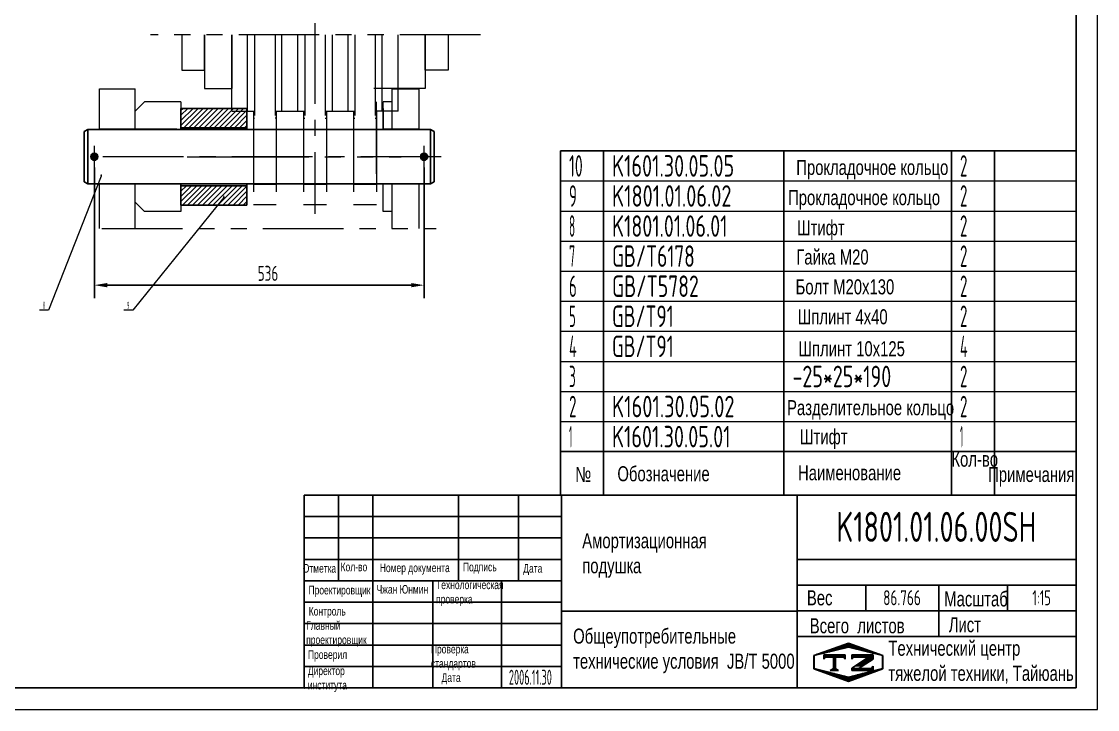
# Model space of a CAD drawing. Header units: millimetres. Extents: x -11 to 6289, y -2 to 4453.
# Drawn here: x 2532 to 6289, y -2 to 2400 of the extents above; entities that cross this region are included whole.
import ezdxf
from ezdxf.enums import TextEntityAlignment as Align

# ---------------------------------------------------------------- set-up
doc = ezdxf.new("R2010")
doc.units = ezdxf.units.MM
doc.header["$LTSCALE"] = 150
doc.linetypes.add('G', pattern=[2, 1.25, -0.25, 0.25, -0.25])
doc.linetypes.add('K', pattern=[2.5, 1.25, -0.25, 0.25, -0.25, 0.25, -0.25])
doc.layers.get('0').update_dxf_attribs({"lineweight": 30})
doc.layers.get('Defpoints').update_dxf_attribs({"lineweight": 30})
for name, color, linetype, lineweight in [('01', 7, 'Continuous', 30), ('02', 1, 'Continuous', 13), ('05', 4, 'G', 13), ('07', 6, 'K', 13), ('08', 1, 'Continuous', 13), ('11', 3, 'Continuous', 13), ('THICK', 7, 'Continuous', 30)]:
    doc.layers.add(name, color=color, linetype=linetype, lineweight=lineweight)
doc.styles.get("Standard").update_dxf_attribs({"font": 'isocp', "width": 0.707, "bigfont": 'intecad.shx'})
doc.dimstyles.new('INTE', dxfattribs={"dimscale": 15, "dimtxt": 3.5, "dimasz": 3, "dimexe": 3, "dimexo": 0, "dimgap": 1, "dimtad": 1, "dimdec": 1, "dimdsep": 46, "dimtxsty": 'Standard', "dimcen": 0, "dimclrd": 1, "dimclre": 1, "dimclrt": 3, "dimadec": 0, "dimazin": 0, "dimtfac": 1, "dimtdec": 1, "dimtmove": 0, "dimatfit": 0, "dimfxl": 1, "dimarcsym": 0})

# ---------------------------------------------------------------- blocks, each defined once
blk = doc.blocks.new('*D3')
at = {"layer": '08', "color": 1, "lineweight": -2}
for p, q in [((2786.2, 1890.4), (2786.2, 1434.6)), ((3937.6, 1890.4), (3937.6, 1434.6)), ((2831.2, 1479.6), (3892.6, 1479.6))]:
    blk.add_line(p, q, dxfattribs=at)
at = {"layer": '08', "color": 1}
for points in [[(2831.2, 1487.1), (2831.2, 1472.1), (2786.2, 1479.6)], [(3892.6, 1487.1), (3892.6, 1472.1), (3937.6, 1479.6)]]:
    blk.add_solid(points, dxfattribs=at)
at = {"layer": 'Defpoints', "color": 0}
for p in [(2786.2, 1890.4), (3937.6, 1890.4), (3937.6, 1479.6)]:
    blk.add_point(p, dxfattribs=at)
at = {"layer": '08', "color": 3, "insert": (3392.6, 1520.8), "char_height": 52.5, "attachment_point": 5}
blk.add_mtext('536', dxfattribs=at)
blk = doc.blocks.new('*U13', base_point=(-11.36, -1.55))
at = {"layer": '01'}
for points in [[(403.64, 3.45), (403.64, 290.45)], [(13.64, 3.45), (403.64, 3.45)]]:
    blk.add_lwpolyline(points, dxfattribs=at)
at = {"layer": '02'}
for points in [[(408.64, -1.55), (408.64, 295.45)], [(-11.36, -1.55), (408.64, -1.55)]]:
    blk.add_lwpolyline(points, dxfattribs=at)
blk = doc.blocks.new('*U15', base_point=(4413.6, 1003.4))
at = {"layer": '01'}
for p, q in [((4413.6, 898.4), (4413.6, 1003.4)), ((4563.6, 898.4), (4563.6, 1003.4)), ((5193.6, 898.4), (5193.6, 1003.4)), ((5778.6, 898.4), (5778.6, 1003.4)), ((5928.6, 898.4), (5928.6, 1003.4)), ((6213.6, 898.4), (6213.6, 1003.4))]:
    blk.add_line(p, q, dxfattribs=at)
at = {"layer": '02'}
for p, q in [((4413.6, 1003.4), (4563.6, 1003.4)), ((4563.6, 1003.4), (5193.6, 1003.4)), ((5193.6, 1003.4), (5778.6, 1003.4)), ((5778.6, 1003.4), (5928.6, 1003.4)), ((5928.6, 1003.4), (6213.6, 1003.4))]:
    blk.add_line(p, q, dxfattribs=at)
blk = doc.blocks.new('*U16', base_point=(4413.6, 1108.4))
at = {"layer": '01'}
for p, q in [((4413.6, 1003.4), (4413.6, 1108.4)), ((4563.6, 1003.4), (4563.6, 1108.4)), ((5193.6, 1003.4), (5193.6, 1108.4)), ((5778.6, 1003.4), (5778.6, 1108.4)), ((5928.6, 1003.4), (5928.6, 1108.4)), ((6213.6, 1003.4), (6213.6, 1108.4))]:
    blk.add_line(p, q, dxfattribs=at)
at = {"layer": '02'}
for p, q in [((4413.6, 1108.4), (4563.6, 1108.4)), ((4563.6, 1108.4), (5193.6, 1108.4)), ((5193.6, 1108.4), (5778.6, 1108.4)), ((5778.6, 1108.4), (5928.6, 1108.4)), ((5928.6, 1108.4), (6213.6, 1108.4))]:
    blk.add_line(p, q, dxfattribs=at)
blk = doc.blocks.new('*U17', base_point=(4413.6, 1213.4))
at = {"layer": '01'}
for p, q in [((4413.6, 1108.4), (4413.6, 1213.4)), ((4563.6, 1108.4), (4563.6, 1213.4)), ((5193.6, 1108.4), (5193.6, 1213.4)), ((5778.6, 1108.4), (5778.6, 1213.4)), ((5928.6, 1108.4), (5928.6, 1213.4)), ((6213.6, 1108.4), (6213.6, 1213.4))]:
    blk.add_line(p, q, dxfattribs=at)
at = {"layer": '02'}
for p, q in [((4413.6, 1213.4), (4563.6, 1213.4)), ((4563.6, 1213.4), (5193.6, 1213.4)), ((5193.6, 1213.4), (5778.6, 1213.4)), ((5778.6, 1213.4), (5928.6, 1213.4)), ((5928.6, 1213.4), (6213.6, 1213.4))]:
    blk.add_line(p, q, dxfattribs=at)
blk = doc.blocks.new('*U18', base_point=(4413.6, 1318.4))
at = {"layer": '01'}
for p, q in [((4413.6, 1213.4), (4413.6, 1318.4)), ((4563.6, 1213.4), (4563.6, 1318.4)), ((5193.6, 1213.4), (5193.6, 1318.4)), ((5778.6, 1213.4), (5778.6, 1318.4)), ((5928.6, 1213.4), (5928.6, 1318.4)), ((6213.6, 1213.4), (6213.6, 1318.4))]:
    blk.add_line(p, q, dxfattribs=at)
at = {"layer": '02'}
for p, q in [((4413.6, 1318.4), (4563.6, 1318.4)), ((4563.6, 1318.4), (5193.6, 1318.4)), ((5193.6, 1318.4), (5778.6, 1318.4)), ((5778.6, 1318.4), (5928.6, 1318.4)), ((5928.6, 1318.4), (6213.6, 1318.4))]:
    blk.add_line(p, q, dxfattribs=at)
blk = doc.blocks.new('*U19', base_point=(4413.6, 1423.4))
at = {"layer": '01'}
for p, q in [((4413.6, 1318.4), (4413.6, 1423.4)), ((4563.6, 1318.4), (4563.6, 1423.4)), ((5193.6, 1318.4), (5193.6, 1423.4)), ((5778.6, 1318.4), (5778.6, 1423.4)), ((5928.6, 1318.4), (5928.6, 1423.4)), ((6213.6, 1318.4), (6213.6, 1423.4))]:
    blk.add_line(p, q, dxfattribs=at)
at = {"layer": '02'}
for p, q in [((4413.6, 1423.4), (4563.6, 1423.4)), ((4563.6, 1423.4), (5193.6, 1423.4)), ((5193.6, 1423.4), (5778.6, 1423.4)), ((5778.6, 1423.4), (5928.6, 1423.4)), ((5928.6, 1423.4), (6213.6, 1423.4))]:
    blk.add_line(p, q, dxfattribs=at)
blk = doc.blocks.new('*U20', base_point=(4413.6, 1528.4))
at = {"layer": '01'}
for p, q in [((4413.6, 1423.4), (4413.6, 1528.4)), ((4563.6, 1423.4), (4563.6, 1528.4)), ((5193.6, 1423.4), (5193.6, 1528.4)), ((5778.6, 1423.4), (5778.6, 1528.4)), ((5928.6, 1423.4), (5928.6, 1528.4)), ((6213.6, 1423.4), (6213.6, 1528.4))]:
    blk.add_line(p, q, dxfattribs=at)
at = {"layer": '02'}
for p, q in [((4413.6, 1528.4), (4563.6, 1528.4)), ((4563.6, 1528.4), (5193.6, 1528.4)), ((5193.6, 1528.4), (5778.6, 1528.4)), ((5778.6, 1528.4), (5928.6, 1528.4)), ((5928.6, 1528.4), (6213.6, 1528.4))]:
    blk.add_line(p, q, dxfattribs=at)
blk = doc.blocks.new('*U21', base_point=(4413.6, 1633.4))
at = {"layer": '01'}
for p, q in [((4413.6, 1528.4), (4413.6, 1633.4)), ((4563.6, 1528.4), (4563.6, 1633.4)), ((5193.6, 1528.4), (5193.6, 1633.4)), ((5778.6, 1528.4), (5778.6, 1633.4)), ((5928.6, 1528.4), (5928.6, 1633.4)), ((6213.6, 1528.4), (6213.6, 1633.4))]:
    blk.add_line(p, q, dxfattribs=at)
at = {"layer": '02'}
for p, q in [((4413.6, 1633.4), (4563.6, 1633.4)), ((4563.6, 1633.4), (5193.6, 1633.4)), ((5193.6, 1633.4), (5778.6, 1633.4)), ((5778.6, 1633.4), (5928.6, 1633.4)), ((5928.6, 1633.4), (6213.6, 1633.4))]:
    blk.add_line(p, q, dxfattribs=at)
blk = doc.blocks.new('*U22', base_point=(4413.6, 1738.4))
at = {"layer": '01'}
for p, q in [((4413.6, 1633.4), (4413.6, 1738.4)), ((4563.6, 1633.4), (4563.6, 1738.4)), ((5193.6, 1633.4), (5193.6, 1738.4)), ((5778.6, 1633.4), (5778.6, 1738.4)), ((5928.6, 1633.4), (5928.6, 1738.4)), ((6213.6, 1633.4), (6213.6, 1738.4))]:
    blk.add_line(p, q, dxfattribs=at)
at = {"layer": '02'}
for p, q in [((4413.6, 1738.4), (4563.6, 1738.4)), ((4563.6, 1738.4), (5193.6, 1738.4)), ((5193.6, 1738.4), (5778.6, 1738.4)), ((5778.6, 1738.4), (5928.6, 1738.4)), ((5928.6, 1738.4), (6213.6, 1738.4))]:
    blk.add_line(p, q, dxfattribs=at)
blk = doc.blocks.new('*U23', base_point=(4413.6, 1843.4))
at = {"layer": '01'}
for p, q in [((4413.6, 1738.4), (4413.6, 1843.4)), ((4563.6, 1738.4), (4563.6, 1843.4)), ((5193.6, 1738.4), (5193.6, 1843.4)), ((5778.6, 1738.4), (5778.6, 1843.4)), ((5928.6, 1738.4), (5928.6, 1843.4)), ((6213.6, 1738.4), (6213.6, 1843.4))]:
    blk.add_line(p, q, dxfattribs=at)
at = {"layer": '02'}
for p, q in [((4413.6, 1843.4), (4563.6, 1843.4)), ((4563.6, 1843.4), (5193.6, 1843.4)), ((5193.6, 1843.4), (5778.6, 1843.4)), ((5778.6, 1843.4), (5928.6, 1843.4)), ((5928.6, 1843.4), (6213.6, 1843.4))]:
    blk.add_line(p, q, dxfattribs=at)
blk = doc.blocks.new('*U24', base_point=(4413.6, 1948.4))
at = {"layer": '01'}
for p, q in [((4413.6, 1843.4), (4413.6, 1948.4)), ((4413.6, 1948.4), (4563.6, 1948.4)), ((4563.6, 1843.4), (4563.6, 1948.4)), ((4563.6, 1948.4), (5193.6, 1948.4)), ((5193.6, 1843.4), (5193.6, 1948.4)), ((5193.6, 1948.4), (5778.6, 1948.4)), ((5778.6, 1843.4), (5778.6, 1948.4)), ((5778.6, 1948.4), (5928.6, 1948.4)), ((5928.6, 1843.4), (5928.6, 1948.4)), ((5928.6, 1948.4), (6213.6, 1948.4)), ((6213.6, 1843.4), (6213.6, 1948.4))]:
    blk.add_line(p, q, dxfattribs=at)
blk = doc.blocks.new('*X28')
at = {"color": 0}
for p, q in [((127.06, 7.8), (132.06, 7.8)), ((127.06, 7.5), (132.06, 7.5)), ((127.06, 7.2), (127.32, 7.2)), ((127.84, 5.4), (129.64, 5.4)), ((128.3, 5.7), (130.1, 5.7)), ((128.77, 6), (130.57, 6)), ((129.23, 6.3), (131.04, 6.3)), ((129.7, 6.6), (131.51, 6.6)), ((130.16, 6.9), (131.98, 6.9)), ((130.62, 7.2), (132.06, 7.2))]:
    blk.add_line(p, q, dxfattribs=at)
blk = doc.blocks.new('*X29')
at = {"color": 0}
for p, q in [((131.84, 5.1), (132.06, 5.1)), ((127.06, 4.8), (132.06, 4.8)), ((127.06, 4.5), (132.06, 4.5))]:
    blk.add_line(p, q, dxfattribs=at)
blk = doc.blocks.new('*X27')
at = {"color": 0}
for p, q in [((122.34, 4.5), (123.72, 4.5)), ((122.82, 4.8), (123.24, 4.8))]:
    blk.add_line(p, q, dxfattribs=at)
blk = doc.blocks.new('*X26')
at = {"color": 0}
for p, q in [((120.53, 7.8), (125.53, 7.8)), ((120.53, 7.5), (125.53, 7.5)), ((120.53, 7.2), (120.79, 7.2)), ((125.27, 7.2), (125.53, 7.2))]:
    blk.add_line(p, q, dxfattribs=at)
blk = doc.blocks.new('*X25')
at = {"color": 0}
for p, q in [((124.97, 10.2), (127.67, 10.2)), ((125.83, 10.5), (126.82, 10.5)), ((118.22, 7.8), (118.32, 7.8)), ((118.94, 8.1), (119.52, 8.1)), ((119.8, 8.4), (120.72, 8.4)), ((120.66, 8.7), (121.92, 8.7)), ((121.52, 9), (123.12, 9)), ((122.38, 9.3), (124.32, 9.3)), ((123.24, 9.6), (125.52, 9.6)), ((124.1, 9.9), (128.52, 9.9)), ((127.02, 9.6), (129.37, 9.6)), ((128.22, 9.3), (130.22, 9.3)), ((129.42, 9), (131.07, 9)), ((130.62, 8.7), (131.92, 8.7)), ((131.82, 8.4), (132.77, 8.4)), ((133.02, 8.1), (133.62, 8.1)), ((134.22, 7.8), (134.32, 7.8)), ((118.22, 7.5), (118.27, 7.5)), ((118.22, 7.2), (118.27, 7.2)), ((118.22, 6.9), (118.27, 6.9)), ((118.22, 6.6), (118.27, 6.6)), ((118.22, 6.3), (118.27, 6.3)), ((118.22, 6), (118.27, 6)), ((118.22, 5.7), (118.27, 5.7)), ((118.22, 5.4), (118.27, 5.4)), ((118.22, 5.1), (118.27, 5.1)), ((134.27, 7.5), (134.32, 7.5)), ((134.27, 7.2), (134.32, 7.2)), ((134.27, 6.9), (134.32, 6.9)), ((134.27, 6.6), (134.32, 6.6)), ((134.27, 6.3), (134.32, 6.3)), ((134.27, 6), (134.32, 6)), ((134.27, 5.7), (134.32, 5.7)), ((134.27, 5.4), (134.32, 5.4)), ((134.27, 5.1), (134.32, 5.1)), ((118.22, 4.8), (118.27, 4.8)), ((118.79, 4.5), (119.42, 4.5)), ((119.61, 4.2), (120.62, 4.2)), ((120.43, 3.9), (121.82, 3.9)), ((121.26, 3.6), (123.02, 3.6)), ((122.08, 3.3), (124.22, 3.3)), ((122.91, 3), (125.42, 3)), ((123.73, 2.7), (128.89, 2.7)), ((127.12, 3), (129.7, 3)), ((128.32, 3.3), (130.51, 3.3)), ((129.52, 3.6), (131.32, 3.6)), ((130.72, 3.9), (132.14, 3.9)), ((131.92, 4.2), (132.95, 4.2)), ((133.12, 4.5), (133.76, 4.5)), ((134.27, 4.8), (134.32, 4.8)), ((124.55, 2.4), (128.07, 2.4)), ((125.38, 2.1), (127.26, 2.1)), ((126.2, 1.8), (126.45, 1.8))]:
    blk.add_line(p, q, dxfattribs=at)

msp = doc.modelspace()

# ---------------------------------------------------------------- hatches: boundary and pattern name
at = {"layer": '02', "ltscale": 1.5}
h = msp.add_hatch(dxfattribs=at)
h.set_pattern_fill('_USER', color=256, scale=12.5, angle=45, style=0, pattern_type=0)
h.set_pattern_definition([(45, (1543.573, 1039.918), (-8.838835, 8.838835), [])])
h.paths.add_polyline_path([(3318.75, 2096.7), (3088.75, 2096.7), (3088.75, 2029.2), (3318.75, 2029.2)])
h.paths.add_polyline_path([(3088.75, 1826.7), (3088.75, 1759.2), (3318.75, 1759.2), (3318.75, 1826.7)])
h = msp.add_hatch(dxfattribs=at)
h.set_pattern_fill('_USER', color=256, scale=2.5, angle=45, style=0, pattern_type=0)
h.set_pattern_definition([(45, (-3643.734, -853.075), (-1.76776695, 1.76776695), [])])
h.paths.add_polyline_path([(2786.25, 1939.82), (2786.25, 1927.95), (2798.12, 1927.95, 0.4142136)])
h.paths.add_polyline_path([(2798.12, 1927.95), (2786.25, 1927.95), (2786.25, 1916.07, 0.4142136)])
h.paths.add_polyline_path([(2786.25, 1927.95), (2774.37, 1927.95, 0.4142136), (2786.25, 1916.07)])
h.paths.add_polyline_path([(2786.25, 1939.82, 0.4142136), (2774.37, 1927.95), (2786.25, 1927.95)])
h = msp.add_hatch(dxfattribs=at)
h.set_pattern_fill('_USER', color=256, scale=2.5, angle=45, style=0, pattern_type=0)
h.set_pattern_definition([(45, (-2492.3965, -853.075), (-1.76776695, 1.76776695), [])])
h.paths.add_polyline_path([(3937.59, 1939.82), (3937.59, 1927.95), (3949.46, 1927.95, 0.4142136)])
h.paths.add_polyline_path([(3949.46, 1927.95), (3937.59, 1927.95), (3937.59, 1916.07, 0.4142136)])
h.paths.add_polyline_path([(3937.59, 1927.95), (3925.71, 1927.95, 0.4142136), (3937.59, 1916.07)])
h.paths.add_polyline_path([(3937.59, 1939.82, 0.4142136), (3925.71, 1927.95), (3937.59, 1927.95)])

# ---------------------------------------------------------------- linework, layer by layer
at = {"ltscale": 1.5}
for p, q in [((3318.75, 2096.7), (3088.75, 2096.7)), ((3088.75, 2096.7), (3088.75, 2022.95)), ((3318.75, 2096.7), (3318.75, 2022.95)), ((3088.75, 2029.2), (3318.75, 2029.2)), ((3960.09, 2022.95), (2763.75, 2022.95)), ((3960.09, 1832.95), (2763.75, 1832.95)), ((3088.75, 1832.95), (3088.75, 1759.2)), ((3088.75, 1826.7), (3318.75, 1826.7)), ((3318.75, 1832.95), (3318.75, 1759.2)), ((3088.75, 1759.2), (3318.75, 1759.2))]:
    msp.add_line(p, q, dxfattribs=at)
at = {"color": 0}
for p, q in [((4413.64, 898.45), (6133.91, 898.45)), ((4413.64, 898.45), (4413.64, 747.04)), ((4563.64, 898.45), (4563.64, 747.04)), ((5193.64, 898.45), (5193.64, 747.04)), ((5778.64, 898.45), (5778.64, 747.04)), ((5928.64, 898.45), (5928.64, 747.04)), ((6133.91, 898.45), (6213.64, 898.45))]:
    msp.add_line(p, q, dxfattribs=at)
at = {"ltscale": 1.5}
for centre, radius in [((2786.25, 1927.95), 12.5), ((2786.25, 1927.95), 11.88), ((3937.59, 1927.95), 12.5), ((3937.59, 1927.95), 11.88)]:
    msp.add_circle(centre, radius, dxfattribs=at)
at = {"layer": '01', "ltscale": 1.5}
for p, q in [((2763.75, 2022.95), (2751.25, 2015.73)), ((2751.25, 1840.17), (2751.25, 2015.73)), ((2763.75, 1832.95), (2763.75, 2022.95)), ((3960.09, 2022.95), (3960.09, 1832.95)), ((3960.09, 2022.95), (3972.59, 2015.73)), ((3972.59, 2015.73), (3972.59, 1840.17)), ((2763.75, 1832.95), (2751.25, 1840.17)), ((3960.09, 1832.95), (3972.59, 1840.17))]:
    msp.add_line(p, q, dxfattribs=at)
at = {"layer": '01'}
msp.add_point((6213.64, 748.45), dxfattribs=at)
at = {"layer": '02', "ltscale": 1.5}
for p, q in [((2810.2, 1860.29), (2625.96, 1391.95)), ((3238.34, 1785.13), (2920.13, 1391.95)), ((2625.96, 1391.95), (2594.96, 1391.95)), ((2920.13, 1391.95), (2889.13, 1391.95))]:
    msp.add_line(p, q, dxfattribs=at)
at = {"layer": '05', "ltscale": 1.5}
for p, q in [((3556.39, 2394.36), (3556.39, 1728.94)), ((2786.25, 1890.45), (2786.25, 1965.45)), ((3937.59, 1890.45), (3937.59, 1965.45)), ((3110.09, 1927.95), (3390.09, 1927.95))]:
    msp.add_line(p, q, dxfattribs=at)
at = {"layer": '05', "color": 4, "linetype": 'G', "ltscale": 1.5}
msp.add_line((3997.59, 1927.95), (2772.59, 1927.95), dxfattribs=at)
at = {"layer": '05', "color": 0}
msp.add_line((4417.38, 747.04), (6213.64, 747.04), dxfattribs=at)
at = {"layer": '07', "color": 6, "linetype": 'K', "ltscale": 1.5}
for p, q in [((4134.15, 2352.88), (2982.77, 2352.88)), ((3091.34, 2352.88), (3091.34, 2229.57)), ((3171.34, 2229.57), (3171.34, 2352.88)), ((3171.34, 2352.88), (3171.34, 2166.2)), ((3266.34, 2086.7), (3266.34, 2352.88)), ((3266.34, 2352.88), (3266.34, 2166.2)), ((3321.34, 2086.7), (3321.34, 2352.88)), ((3345.59, 2352.88), (3345.59, 2062.45)), ((3417.09, 2352.88), (3417.09, 2062.45)), ((3441.34, 2086.7), (3441.34, 2352.88)), ((3496.34, 2086.7), (3496.34, 2352.88)), ((3520.59, 2352.88), (3520.59, 2062.45)), ((3592.09, 2352.88), (3592.09, 2062.45)), ((3616.44, 2352.88), (3616.44, 2086.7)), ((3671.34, 2352.88), (3671.34, 2086.7)), ((3671.34, 2352.88), (3671.34, 2166.2)), ((3695.59, 2352.88), (3695.59, 2062.45)), ((3767.09, 2352.88), (3767.09, 2062.45)), ((3791.44, 2086.7), (3791.44, 2352.88)), ((3846.44, 2086.7), (3846.44, 2352.88)), ((3941.34, 2352.88), (3941.34, 2166.2)), ((3941.34, 2229.57), (3941.34, 2352.88)), ((4021.34, 2352.88), (4021.34, 2229.57)), ((3091.34, 2229.57), (3171.34, 2229.57)), ((4021.34, 2229.57), (3941.34, 2229.57)), ((3171.34, 2166.2), (3266.34, 2166.2)), ((3941.34, 2166.2), (3846.34, 2166.2)), ((3266.34, 2086.7), (3345.59, 2086.7)), ((3341.34, 2086.7), (3341.34, 1761.7)), ((3417.09, 2086.7), (3520.59, 2086.7)), ((3421.34, 2086.7), (3421.34, 1761.7)), ((3516.34, 2086.7), (3516.34, 1761.7)), ((3592.09, 2086.7), (3695.59, 2086.7)), ((3596.34, 2086.7), (3596.34, 1761.7)), ((3691.34, 2086.7), (3691.34, 1761.7)), ((3846.44, 2086.7), (3767.19, 2086.7)), ((3771.34, 2086.7), (3771.34, 1761.7)), ((3795.09, 2096.7), (3795.09, 2022.95)), ((3341.34, 2062.45), (3345.59, 2062.45)), ((3417.09, 2063.22), (3421.34, 2063.22)), ((3516.34, 2062.45), (3520.59, 2062.45)), ((3592.09, 2062.45), (3596.34, 2062.45)), ((3691.34, 2062.45), (3695.59, 2062.45)), ((3767.09, 2062.45), (3771.34, 2062.45)), ((3341.34, 2024.2), (3421.34, 2024.2)), ((3516.34, 2024.2), (3596.34, 2024.2)), ((3691.34, 2024.2), (3771.34, 2024.2)), ((3253.48, 1927.95), (3857.73, 1927.95)), ((3341.34, 1831.7), (3421.34, 1831.7)), ((3516.34, 1831.7), (3596.34, 1831.7)), ((3691.34, 1831.7), (3771.34, 1831.7)), ((3341.34, 1761.7), (3421.34, 1761.7)), ((3516.34, 1761.7), (3596.34, 1761.7)), ((3691.34, 1761.7), (3771.34, 1761.7))]:
    msp.add_line(p, q, dxfattribs=at)
at = {"layer": '07', "ltscale": 1.5}
for p, q in [((2803.75, 2022.95), (2803.75, 2165.45)), ((2803.75, 2165.45), (2928.75, 2165.45)), ((2928.75, 2022.95), (2928.75, 2165.45)), ((3857.59, 2166.2), (3762.59, 2166.2)), ((3825.09, 2165.45), (3825.09, 2022.95)), ((3825.09, 2165.45), (3920.09, 2165.45)), ((3920.09, 2022.95), (3920.09, 2165.45)), ((2928.75, 2086.7), (2961.25, 2119.2)), ((3088.75, 2119.2), (2961.25, 2119.2)), ((3088.75, 2119.2), (3088.75, 2022.95)), ((3771.34, 1868.41), (3771.34, 2119.2)), ((3825.09, 2119.2), (3795.09, 2119.2)), ((3795.09, 2022.95), (3795.09, 2119.2)), ((3073.75, 2024.2), (2803.75, 2024.2)), ((3920.09, 2024.2), (3795.09, 2024.2)), ((2803.75, 1677.9), (2803.75, 1832.95)), ((3073.75, 1831.7), (2803.75, 1831.7)), ((2928.75, 1677.9), (2928.75, 1832.95)), ((3088.75, 1832.95), (3088.75, 1736.7)), ((3795.09, 1736.7), (3795.09, 1832.95)), ((3920.09, 1831.7), (3795.09, 1831.7)), ((3825.09, 1832.95), (3825.09, 1677.9)), ((3920.09, 1677.9), (3920.09, 1832.95)), ((2928.75, 1769.2), (2961.25, 1736.7)), ((3088.75, 1736.7), (2961.25, 1736.7)), ((3825.09, 1736.7), (3795.09, 1736.7)), ((2812.44, 1677.9), (3979.7, 1677.9))]:
    msp.add_line(p, q, dxfattribs=at)
at = {"layer": 'THICK'}
for p, q in [((3519.25, 747.04), (3519.25, 73.45)), ((3638.97, 746.72), (3638.97, 747.04)), ((3639, 447.67), (3639, 747.04)), ((3758.75, 73.45), (3758.75, 747.04)), ((4058.13, 447.67), (4058.13, 747.04)), ((4267.69, 447.67), (4267.69, 747.04)), ((4417.38, 73.45), (4417.38, 747.04)), ((5240.67, 73.45), (5240.67, 747.04)), ((6213.64, 73.45), (6213.64, 747.04)), ((3519.25, 522.51), (4417.38, 522.51)), ((5240.67, 522.51), (6213.64, 522.51)), ((3519.25, 447.67), (4417.38, 447.67)), ((3968.32, 73.45), (3968.32, 447.67)), ((4207.82, 73.45), (4207.82, 447.67)), ((5240.67, 432.7), (6213.64, 432.7)), ((5480.17, 342.88), (5480.17, 432.7)), ((5734.64, 253.07), (5734.64, 432.7)), ((5974.14, 342.88), (5974.14, 432.7)), ((4417.38, 341.59), (5240.67, 341.59)), ((5240.67, 342.88), (6213.64, 342.88)), ((5240.67, 253.07), (6213.64, 253.07)), ((3519.25, 73.45), (6213.64, 73.45))]:
    msp.add_line(p, q, dxfattribs=at)
at = {"layer": 'THICK', "color": 0}
msp.add_line((3519.25, 747.04), (6213.64, 747.04), dxfattribs=at)
at = {"layer": 'THICK', "color": 3}
for p, q in [((3519.25, 672.2), (4417.38, 672.2)), ((3519.25, 597.35), (4417.38, 597.35)), ((3519.25, 372.82), (4417.38, 372.82)), ((3519.25, 297.98), (4417.38, 297.98)), ((5298.33, 187.3), (5419.65, 229.56)), ((5419.65, 229.56), (5539.4, 187.3)), ((3519.25, 223.13), (4417.38, 223.13)), ((5299.11, 186.35), (5418.86, 216.29)), ((5332.93, 173.73), (5332.93, 188.69)), ((5332.93, 188.69), (5407.77, 188.69)), ((5407.77, 188.69), (5407.77, 173.73)), ((5418.86, 216.29), (5538.62, 186.35)), ((5430.69, 188.69), (5430.69, 173.73)), ((5430.69, 188.69), (5505.53, 188.69)), ((5505.53, 188.69), (5505.53, 173.73)), ((5298.33, 140.24), (5298.33, 187.3)), ((5299.11, 141.44), (5299.11, 186.35)), ((5340.41, 181.21), (5332.93, 173.73)), ((5400.29, 181.21), (5340.41, 181.21)), ((5367.08, 181.28), (5367.08, 140.23)), ((5370.35, 181.28), (5370.35, 140.23)), ((5374.09, 181.28), (5374.09, 140.23)), ((5407.77, 173.73), (5400.29, 181.21)), ((5430.69, 173.73), (5438.18, 181.21)), ((5489.63, 181.21), (5430.69, 143.08)), ((5438.18, 181.21), (5489.63, 181.21)), ((5505.53, 173.87), (5467.19, 149.33)), ((5538.62, 186.35), (5538.62, 141.44)), ((5539.4, 187.3), (5539.4, 140.24)), ((3519.25, 148.29), (4417.38, 148.29)), ((5419.65, 96.06), (5298.33, 140.24)), ((5418.86, 111.5), (5299.11, 141.44)), ((5370.35, 143.65), (5355.85, 134.52)), ((5355.85, 134.52), (5370.35, 134.52)), ((5370.35, 143.65), (5384.85, 134.52)), ((5384.85, 134.52), (5370.35, 134.52)), ((5538.62, 141.44), (5418.86, 111.5)), ((5539.4, 140.24), (5419.65, 96.06)), ((5430.69, 143.08), (5430.69, 134.52)), ((5430.69, 134.52), (5505.53, 134.52)), ((5467.19, 149.33), (5455.75, 142.01)), ((5498.05, 142.01), (5455.75, 142.01)), ((5505.53, 149.49), (5498.05, 142.01)), ((5505.53, 134.52), (5505.53, 149.49))]:
    msp.add_line(p, q, dxfattribs=at)
for p in [(3519.25, 148.29), (3519.25, 73.45)]:
    msp.add_point(p, dxfattribs=at)

# ---------------------------------------------------------------- block references
at = {"layer": '05', "xscale": 15, "yscale": 15, "zscale": 15}
msp.add_blockref('*U13', (-11.36, -1.55), dxfattribs=at)
at = {"layer": '05'}
for name, p in [('*U24', (4413.64, 1948.45)), ('*U23', (4413.64, 1843.45)), ('*U22', (4413.64, 1738.45)), ('*U21', (4413.64, 1633.45)), ('*U20', (4413.64, 1528.45)), ('*U19', (4413.64, 1423.45)), ('*U18', (4413.64, 1318.45)), ('*U17', (4413.64, 1213.45)), ('*U16', (4413.64, 1108.45)), ('*U15', (4413.64, 1003.45))]:
    msp.add_blockref(name, p, dxfattribs=at)
at = {"layer": 'THICK', "color": 3, "xscale": 14.96880000000056, "yscale": 14.9688000000001, "zscale": 14.9688}
for name in ['*X25', '*X26', '*X28', '*X27', '*X29']:
    msp.add_blockref(name, (3528.72, 69.79), dxfattribs=at)

# ---------------------------------------------------------------- texts
at = {"layer": '02', "ltscale": 1.5, "width": 0.605172}
for p, p2 in [((2807.2, 1855.29), (2813.2, 1855.29)), ((3235.34, 1780.13), (3241.34, 1780.13))]:
    msp.add_text('●', height=10, dxfattribs=at).set_placement(p, p2, align=Align.FIT)
at = {"layer": '05', "attachment_point": 1}
for s, insert, char_height in [('{\\fArial|b0|i0|c204|p34;\\C3;Прокладочное кольцо}', (5237.01, 1916.82), 52.5), ('{\\fArial|b0|i0|c204|p34;\\C3;Прокладочное кольцо}', (5208.31, 1811.45), 52.5), ('{\\fArial|b0|i0|c204|p34;\\C3;Штифт}', (5239.5, 1706.11), 52.5), ('{\\fArial|b0|i0|c204|p34;\\C3;Гайка М20}', (5237.05, 1604.11), 52.5), ('{\\fArial|b0|i0|c204|p34;\\C3;Болт М20х130}', (5234.57, 1500), 52.5), ('{\\fArial|b0|i0|c204|p34;\\C3;Шплинт 4х40}', (5242.05, 1395.5), 52.5), ('{\\fArial|b0|i0|c204|p34;\\C3;Шплинт 10х125}', (5244.53, 1283.95), 52.5), ('{\\fArial|b0|i0|c204|p34;\\C3;Разделительное кольцо}', (5204.84, 1078.2), 52.5), ('{\\fArial|b0|i0|c204|p34;\\C3;Штифт}', (5249.5, 976.56), 52.5), ('{\\fArial|b0|i0|c204|p34;\\C0;Кол-во}', (5778.64, 898.45), 52.5), ('{\\fArial|b0|i0|c204|p34;\\C0;№}', (4465.47, 845.17), 52.5), ('{\\fArial|b0|i0|c204|p34;\\C0;Обозначение}', (4612.42, 847.57), 52.5), ('{\\fArial|b0|i0|c204|p34;\\C0;Наименование}', (5243.01, 851.01), 52.5), ('{\\fArial|b0|i0|c204|p34;\\C0;Примечания}', (5906.98, 845.05), 52.5), ('{\\fArial|b0|i0|c204|p34;\\C0;Отметка}', (3513.85, 506.04), 30), ('{\\fArial|b0|i0|c204|p34;\\C0;Кол-во}', (3646, 510.82), 30), ('{\\fArial|b0|i0|c204|p34;\\C0;Номер документа}', (3782.93, 507.95), 30), ('{\\fArial|b0|i0|c204|p34;\\C0;Подпись}', (4073.09, 510.82), 30), ('{\\fArial|b0|i0|c204|p34;\\C0;Дата}', (4283.76, 506.04), 30), ('{\\fArial|b0|i0|c204|p34;\\C0;Проектировщик}', (3533.96, 430.07), 30), ('{\\fArial|b0|i0|c204|p34;\\C3;Чжан Юнмин}', (3771.56, 432.93), 30), ('{\\fArial|b0|i0|c204|p34;\\C0;Технологическая\\Pпроверка}', (3979.36, 448.45), 30), ('{\\fArial|b0|i0|c204|p34;\\C0;Вес}', (5274.11, 414.47), 52.5), ('{\\fArial|b0|i0|c204|p34;\\C0;Масштаб}', (5753.62, 410.75), 52.5), ('{\\fArial|b0|i0|c204|p34;\\C0;Контроль}', (3534.92, 356.39), 30), ('{\\fArial|b0|i0|c204|p34;\\C0;Главный\\Pпроектировщик}', (3525.95, 306.64), 30), ('{\\fArial|b0|i0|c204|p34;\\C0;Всего  листов}', (5284.12, 316.94), 52.5), ('{\\fArial|b0|i0|c204|p34;\\C0;Лист}', (5769.27, 320.54), 52.5), ('{\\fArial|b0|i0|c204|p34;\\C0;Общеупотребительные\\Pтехнические условия  \\fArial|b0|i0|c0|p34;JB/T 5000}', (4457.84, 280.8), 52.5), ('{\\fArial|b0|i0|c204|p34;\\C0;Технический центр\\Pтяжелой техники, Тайюань}', (5558.61, 238.4), 52.5), ('{\\fArial|b0|i0|c204|p34;\\C0;Проверил}', (3532.04, 204.93), 30), ('{\\fArial|b0|i0|c204|p34;\\C0;Проверка\\Pстандартов}', (3961.19, 224.1), 30), ('{\\fArial|b0|i0|c204|p34;\\C0;Дата}', (3998.54, 124.6), 30)]:
    msp.add_mtext(s, dxfattribs=dict(at, insert=insert, char_height=char_height))
for s, insert, char_height, width in [('{\\fArial|b0|i0|c204|p34;\\C3;Амортизационная\\Pподушка}', (4489.7, 613.85), 52.5, 2.451), ('{\\fArial|b0|i0|c204|p34;\\C0;Директор\\Pинститута}', (3531.65, 148.45), 30, 11.7033)]:
    msp.add_mtext(s, dxfattribs=dict(at, insert=insert, char_height=char_height, width=width))
at = {"layer": '11'}
for s, height, width, p, p2 in [('10', 75, 0.606076, (4443.64, 1858.45), (4491.4, 1858.45)), ('K1601.30.05.05', 75, 0.694061, (4593.64, 1858.45), (5020.3, 1858.45)), ('2', 75, 0.562593, (5808.64, 1858.45), (5834.38, 1858.45)), ('9', 75, 0.579528, (4443.64, 1753.45), (4470.65, 1753.45)), ('K1801.01.06.02', 75, 0.693769, (4593.64, 1753.45), (5010.68, 1753.45)), ('2', 75, 0.562593, (5808.64, 1753.45), (5834.38, 1753.45)), ('8', 75, 0.514182, (4443.64, 1648.45), (4464.85, 1648.45)), ('K1801.01.06.01', 75, 0.693325, (4593.64, 1648.45), (4996.89, 1648.45)), ('2', 75, 0.562593, (5808.64, 1648.45), (5834.38, 1648.45)), ('7', 75, 0.514182, (4443.64, 1543.45), (4464.85, 1543.45)), ('GB/T6178', 75, 0.694488, (4593.64, 1543.45), (4882.72, 1543.45)), ('2', 75, 0.562593, (5808.64, 1543.45), (5834.38, 1543.45)), ('6', 75, 0.600695, (4443.64, 1438.45), (4470.65, 1438.45)), ('GB/T5782', 75, 0.695048, (4593.64, 1438.45), (4896.51, 1438.45)), ('2', 75, 0.562593, (5808.64, 1438.45), (5834.38, 1438.45)), ('5', 75, 0.527686, (4443.64, 1333.45), (4467.04, 1333.45)), ('GB/T91', 75, 0.690281, (4593.64, 1333.45), (4808.67, 1333.45)), ('2', 75, 0.562593, (5808.64, 1333.45), (5834.38, 1333.45)), ('4', 75, 0.543846, (4443.64, 1228.45), (4470.15, 1228.45)), ('GB/T91', 75, 0.690281, (4593.64, 1228.45), (4808.67, 1228.45)), ('4', 75, 0.543846, (5808.64, 1228.45), (5835.15, 1228.45)), ('3', 75, 0.527686, (4443.64, 1123.45), (4467.04, 1123.45)), ('-25*25*190', 75, 0.691063, (5223.64, 1123.45), (5568.53, 1123.45)), ('2', 75, 0.562593, (5808.64, 1123.45), (5834.38, 1123.45)), ('2', 75, 0.562593, (4443.64, 1018.45), (4469.38, 1018.45)), ('K1601.30.05.02', 75, 0.694091, (4593.64, 1018.45), (5021.29, 1018.45)), ('2', 75, 0.562593, (5808.64, 1018.45), (5834.38, 1018.45)), ('1', 75, 0.404, (4443.64, 913.45), (4454.24, 913.45)), ('K1601.30.05.01', 75, 0.693669, (4593.64, 913.45), (5007.5, 913.45)), ('1', 75, 0.404, (5808.64, 913.45), (5819.24, 913.45)), ('K1801.01.06.00SH', 105, 0.695901, (5377.05, 583.45), (6075.23, 583.45)), ('86.766', 52.5, 0.678335, (5540.26, 362.2), (5672.01, 362.2)), ('1:15', 52.5, 0.650931, (6061.32, 362.2), (6125.96, 362.2)), ('2006.11.30', 52.5, 0.505619, (4233.64, 84.7), (4383.64, 84.7))]:
    msp.add_text(s, height=height, dxfattribs=dict(at, width=width)).set_placement(p, p2, align=Align.FIT)
at = {"layer": '11', "ltscale": 1.5}
for s, width, p, p2 in [('8', 0.514182, (2606.96, 1396.95), (2613.96, 1396.95)), ('9', 0.579528, (2900.17, 1396.95), (2909.09, 1396.95))]:
    msp.add_text(s, height=24.75, dxfattribs=dict(at, width=width)).set_placement(p, p2, align=Align.FIT)

# ---------------------------------------------------------------- dimensions: what is measured, and where the dimension line sits
at = {"layer": '08', "ltscale": 1.5}
dim = msp.add_linear_dim(base=(3937.59, 1479.57), p1=(2786.25, 1890.45), p2=(3937.59, 1890.45), text='536', dimstyle='INTE', dxfattribs=at)
dim.commit()
dim.dimension.update_dxf_attribs({"geometry": '*D3', "text_midpoint": (3392.63, 1479.57), "dimtype": 160})

doc.saveas('drawing.dxf')
